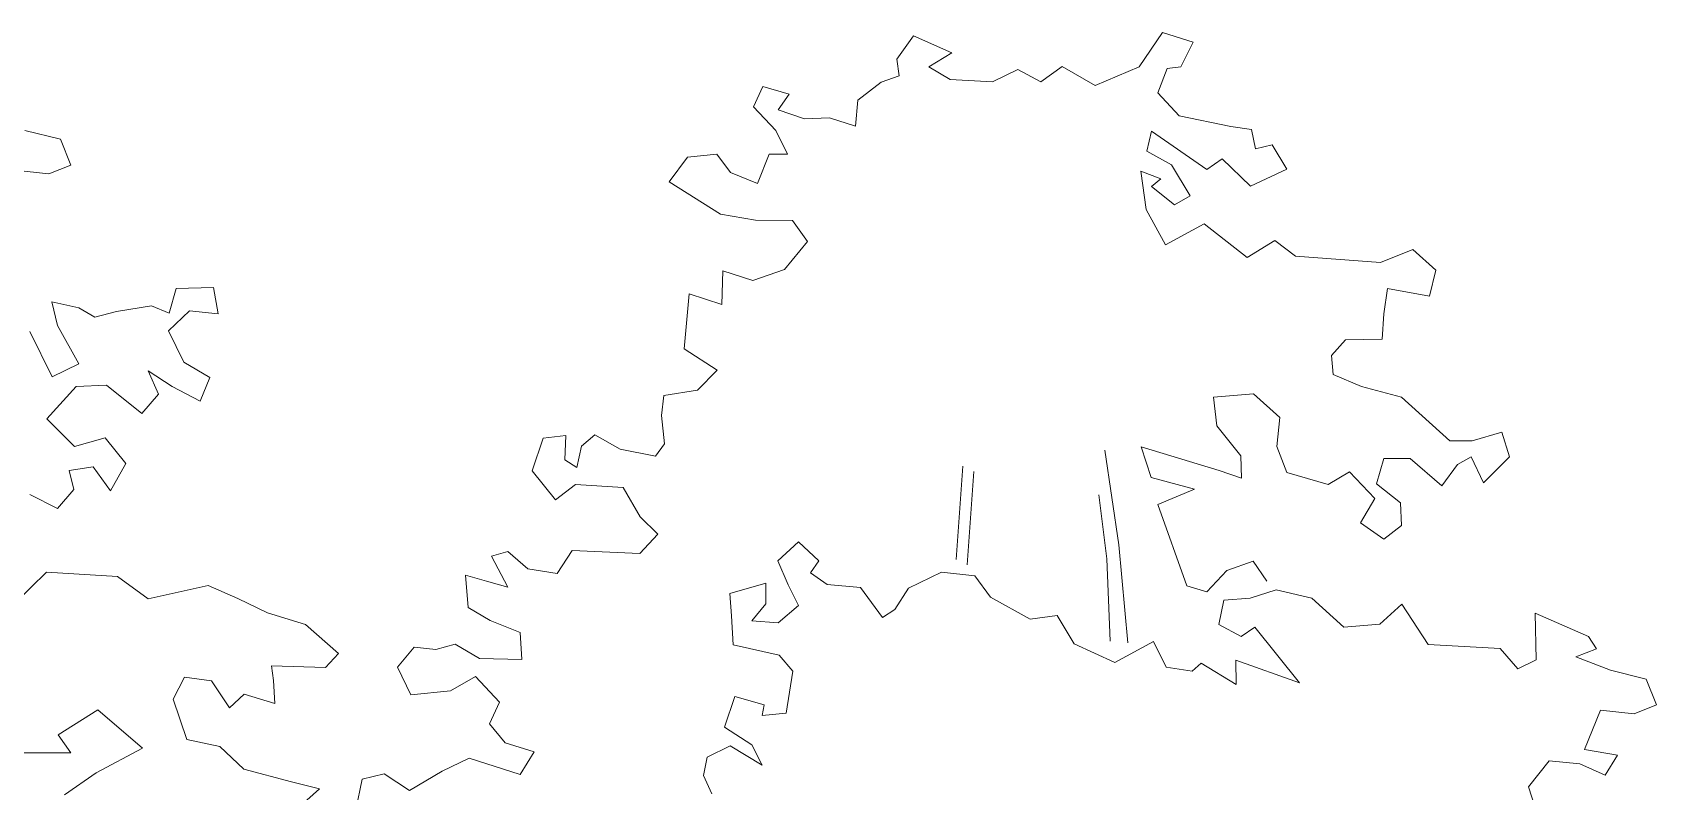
# Model space of a CAD drawing. Header units: millimetres. Extents: x -242231 to 419123, y -2399 to 525285.
# Drawn here: x -199719 to -196589, y 48320 to 49784 of the extents above; entities that cross this region are included whole.
import ezdxf

# ---------------------------------------------------------------- set-up
doc = ezdxf.new("R2010")
doc.units = ezdxf.units.MM

msp = doc.modelspace()

# ---------------------------------------------------------------- linework, layer by layer
at = {"color": 251, "linetype": 'Continuous', "lineweight": 15}
for p, q in [((-198053.328, 49732.451), (-198021.126, 49776.901)), ((-198021.126, 49776.901), (-197947.1, 49744.329)), ((-197585.852, 49717.68), (-197541.079, 49783.625)), ((-197541.079, 49783.625), (-197482.215, 49765.057)), ((-197947.1, 49744.329), (-197991.516, 49717.68)), ((-197482.215, 49765.057), (-197505.903, 49717.68)), ((-198048.836, 49699.975), (-198053.328, 49732.451)), ((-197991.516, 49717.68), (-197950.635, 49692.779)), ((-197868.681, 49688.506), (-197820.001, 49712.223)), ((-197820.001, 49712.223), (-197775.662, 49688.683)), ((-197775.662, 49688.683), (-197734.377, 49718.291)), ((-197734.377, 49718.291), (-197670.817, 49681.5)), ((-197670.817, 49681.5), (-197585.852, 49717.68)), ((-197532.088, 49714.246), (-197550.318, 49667.341)), ((-197505.903, 49717.68), (-197532.088, 49714.246)), ((-198329.258, 49640.382), (-198311.31, 49679.187)), ((-198311.31, 49679.187), (-198260.972, 49664.381)), ((-198128.478, 49653.314), (-198083.309, 49688.069)), ((-198083.309, 49688.069), (-198048.836, 49699.975)), ((-197950.635, 49692.779), (-197868.681, 49688.506)), ((-198260.972, 49664.381), (-198281.7, 49634.771)), ((-198132.812, 49603.105), (-198128.478, 49653.314)), ((-197550.318, 49667.341), (-197508.864, 49622.926)), ((-198286.353, 49594.693), (-198329.258, 49640.382)), ((-198281.7, 49634.771), (-198231.361, 49617.004)), ((-198231.361, 49617.004), (-198183.044, 49619.252)), ((-198183.044, 49619.252), (-198132.812, 49603.105)), ((-197508.864, 49622.926), (-197409.326, 49602.266)), ((-199733.742, 49594.922), (-199664.709, 49577.671)), ((-198263.933, 49548.899), (-198286.353, 49594.693)), ((-197562.163, 49593.315), (-197571.046, 49554.822)), ((-197455.565, 49519.289), (-197562.163, 49593.315)), ((-197409.326, 49602.266), (-197369.449, 49596.436)), ((-197369.449, 49596.436), (-197361.996, 49559.537)), ((-199664.709, 49577.671), (-199644.861, 49528.053)), ((-198456.401, 49542.978), (-198400.142, 49548.899)), ((-198400.142, 49548.899), (-198373.492, 49513.367)), ((-198321.594, 49492.747), (-198299.466, 49548.899)), ((-198299.466, 49548.899), (-198263.933, 49548.899)), ((-197571.046, 49554.822), (-197523.669, 49528.172)), ((-197361.996, 49559.537), (-197329.528, 49566.981)), ((-197329.528, 49566.981), (-197301.384, 49519.786)), ((-199687.811, 49510.848), (-199752.791, 49518.107)), ((-199644.861, 49528.053), (-199687.811, 49510.848)), ((-198491.935, 49495.601), (-198456.401, 49542.978)), ((-197544.396, 49501.522), (-197582.89, 49516.327)), ((-197582.89, 49516.327), (-197572.913, 49442.492)), ((-197523.669, 49528.172), (-197488.137, 49468.951)), ((-197425.954, 49540.016), (-197455.565, 49519.289)), ((-197371.683, 49487.559), (-197425.954, 49540.016)), ((-197301.384, 49519.786), (-197371.683, 49487.559)), ((-198393.092, 49433.552), (-198491.935, 49495.601)), ((-198373.492, 49513.367), (-198321.594, 49492.747)), ((-197562.163, 49486.717), (-197544.396, 49501.522)), ((-197517.747, 49451.185), (-197562.163, 49486.717)), ((-197488.137, 49468.951), (-197517.747, 49451.185)), ((-198325.889, 49421.867), (-198393.092, 49433.552)), ((-197572.913, 49442.492), (-197535.513, 49374.197)), ((-198254.279, 49421.264), (-198325.889, 49421.867)), ((-198225.409, 49380.716), (-198254.279, 49421.264)), ((-197535.513, 49374.197), (-197460.647, 49414.653)), ((-197460.647, 49414.653), (-197377.839, 49349.843)), ((-198269.856, 49326.82), (-198225.409, 49380.716)), ((-197377.839, 49349.843), (-197324.747, 49382.428)), ((-197324.747, 49382.428), (-197284.825, 49352.234)), ((-197120.91, 49339.996), (-197058.945, 49365.214)), ((-197058.945, 49365.214), (-197014.574, 49325.433)), ((-197284.825, 49352.234), (-197120.91, 49339.996)), ((-198390.546, 49259.329), (-198388.298, 49323.859)), ((-198388.298, 49323.859), (-198330.835, 49305.214)), ((-198330.835, 49305.214), (-198269.856, 49326.82)), ((-197014.574, 49325.433), (-197026.291, 49275.209)), ((-199455.491, 49242.566), (-199442.292, 49289.84)), ((-199442.292, 49289.84), (-199369.948, 49292.191)), ((-199369.948, 49292.191), (-199360.992, 49241.27)), ((-198462.732, 49173.555), (-198453.44, 49279.443)), ((-198453.44, 49279.443), (-198390.546, 49259.329)), ((-197107.526, 49289.821), (-197114.815, 49241.082)), ((-197026.291, 49275.209), (-197107.526, 49289.821)), ((-199671.014, 49218.533), (-199681.436, 49264.285)), ((-199681.436, 49264.285), (-199629.737, 49252.57)), ((-199629.737, 49252.57), (-199598.696, 49234.911)), ((-199598.696, 49234.911), (-199557.375, 49245.325)), ((-199557.375, 49245.325), (-199489.391, 49256.806)), ((-199489.391, 49256.806), (-199455.491, 49242.566)), ((-199416.617, 49246.882), (-199456.903, 49208.604)), ((-199360.992, 49241.27), (-199416.617, 49246.882)), ((-197114.815, 49241.082), (-197117.676, 49192.352)), ((-199724.251, 49207.187), (-199681.161, 49119.587)), ((-199629.532, 49144.786), (-199671.014, 49218.533)), ((-199456.903, 49208.604), (-199427.258, 49148.123)), ((-198399.164, 49132.333), (-198462.732, 49173.555)), ((-197188.545, 49190.741), (-197215.719, 49161)), ((-197117.676, 49192.352), (-197188.545, 49190.741)), ((-199681.161, 49119.587), (-199629.532, 49144.786)), ((-199427.258, 49148.123), (-199377.001, 49118.689)), ((-197215.719, 49161), (-197212.042, 49124.253)), ((-199449.697, 49101.335), (-199496.007, 49131.106)), ((-199496.007, 49131.106), (-199475.864, 49086.019)), ((-199377.001, 49118.689), (-199396.108, 49072.882)), ((-198437.48, 49093.871), (-198399.164, 49132.333)), ((-197212.042, 49124.253), (-197157.368, 49100.733)), ((-199634.938, 49101.335), (-199691.172, 49038.485)), ((-199576.3, 49103.546), (-199634.938, 49101.335)), ((-199508.277, 49049.044), (-199576.3, 49103.546)), ((-199475.864, 49086.019), (-199508.277, 49049.044)), ((-199396.108, 49072.882), (-199449.697, 49101.335)), ((-198506.783, 49045.014), (-198502.426, 49083.413)), ((-198502.426, 49083.413), (-198437.48, 49093.871)), ((-197365.528, 49087.049), (-197443.032, 49080.257)), ((-197443.032, 49080.257), (-197436.282, 49024.902)), ((-197315.24, 49041.373), (-197365.528, 49087.049)), ((-197157.368, 49100.733), (-197080.551, 49080.208)), ((-197080.551, 49080.208), (-196987.371, 48996.225)), ((-199691.172, 49038.485), (-199638.088, 48985.307)), ((-198500.773, 48990.396), (-198506.783, 49045.014)), ((-197436.282, 49024.902), (-197390.401, 48967.406)), ((-197321.039, 48985.255), (-197315.24, 49041.373)), ((-199638.088, 48985.307), (-199578.704, 49002.098)), ((-199578.704, 49002.098), (-199539.009, 48952.48)), ((-198756.108, 48938.233), (-198734.741, 49001.104)), ((-198734.741, 49001.104), (-198691.271, 49006.275)), ((-198691.271, 49006.275), (-198693.286, 48959.649)), ((-198669.598, 48944.844), (-198660.714, 48986.298)), ((-198660.714, 48986.298), (-198635.167, 49007.859)), ((-198635.167, 49007.859), (-198586.39, 48979.898)), ((-198518.445, 48966.739), (-198500.773, 48990.396)), ((-197431.69, 48939.273), (-197582.379, 48984.758)), ((-197582.379, 48984.758), (-197563.073, 48925.735)), ((-197301.75, 48935.091), (-197321.039, 48985.255)), ((-196987.371, 48996.225), (-196944.553, 48996.306)), ((-196944.553, 48996.306), (-196887.043, 49012.948)), ((-196887.043, 49012.948), (-196872.238, 48965.57)), ((-198693.286, 48959.649), (-198669.598, 48944.844)), ((-198586.39, 48979.898), (-198518.445, 48966.739)), ((-197625.064, 48795.854), (-197652.099, 48978.336)), ((-197390.401, 48967.406), (-197388.843, 48924.59)), ((-197114.286, 48962.024), (-197128.958, 48913.272)), ((-197064.084, 48962.119), (-197114.286, 48962.024)), ((-197002.524, 48909.311), (-197064.084, 48962.119)), ((-196945.971, 48965.298), (-196972.913, 48950.765)), ((-196922.575, 48915.233), (-196945.971, 48965.298)), ((-196872.238, 48965.57), (-196922.575, 48915.233)), ((-199601.859, 48945.864), (-199648.17, 48939.249)), ((-199648.17, 48939.249), (-199639.407, 48902.621)), ((-199568.78, 48899.554), (-199601.859, 48945.864)), ((-199539.009, 48952.48), (-199568.78, 48899.554)), ((-198711.052, 48882.661), (-198756.108, 48938.233)), ((-197938.726, 48767.431), (-197925.666, 48947.666)), ((-197917.83, 48756.983), (-197904.77, 48937.217)), ((-197563.073, 48925.735), (-197479.253, 48903.389)), ((-197388.843, 48924.59), (-197431.69, 48939.273)), ((-197221.642, 48912.272), (-197301.75, 48935.091)), ((-197180.68, 48936.797), (-197221.642, 48912.272)), ((-197131.857, 48885.213), (-197180.68, 48936.797)), ((-196972.913, 48950.765), (-197002.524, 48909.311)), ((-199671.082, 48865.648), (-199724.251, 48892.939)), ((-199639.407, 48902.621), (-199671.082, 48865.648)), ((-198672.559, 48912.272), (-198711.052, 48882.661)), ((-198580.766, 48906.349), (-198672.559, 48912.272)), ((-198547.755, 48850.039), (-198580.766, 48906.349)), ((-197648.719, 48768.819), (-197663.576, 48891.923)), ((-197479.253, 48903.389), (-197550.318, 48873.779)), ((-197128.958, 48913.272), (-197082.472, 48876.739)), ((-197550.318, 48873.779), (-197494.059, 48716.842)), ((-197159.821, 48837.911), (-197131.857, 48885.213)), ((-197082.472, 48876.739), (-197080.818, 48832.893)), ((-198513.731, 48816.144), (-198547.755, 48850.039)), ((-197114.729, 48806.99), (-197159.821, 48837.911)), ((-197080.818, 48832.893), (-197114.729, 48806.99)), ((-198548.194, 48779.023), (-198513.731, 48816.144)), ((-198282.699, 48764.856), (-198243.004, 48801.243)), ((-198243.004, 48801.243), (-198203.309, 48764.856)), ((-198834.051, 48774.193), (-198803.061, 48783.111)), ((-198802.845, 48713.881), (-198834.051, 48774.193)), ((-198803.061, 48783.111), (-198764.352, 48749.413)), ((-198708.091, 48740.53), (-198679.039, 48784.824)), ((-198679.039, 48784.824), (-198548.194, 48779.023)), ((-198262.851, 48718.546), (-198282.699, 48764.856)), ((-198203.309, 48764.856), (-198219.848, 48741.701)), ((-197641.961, 48609.993), (-197648.719, 48768.819)), ((-197608.168, 48606.613), (-197625.064, 48795.854)), ((-199692.258, 48743.058), (-199752.682, 48683.884)), ((-199554.927, 48734.461), (-199692.258, 48743.058)), ((-199495.786, 48691.754), (-199554.927, 48734.461)), ((-198879.634, 48675.181), (-198884.182, 48737.186)), ((-198884.182, 48737.186), (-198844.3, 48725.725)), ((-198764.352, 48749.413), (-198708.091, 48740.53)), ((-198219.848, 48741.701), (-198187.239, 48719.315)), ((-198030.718, 48712.23), (-197967.287, 48743.357)), ((-197967.287, 48743.357), (-197903.045, 48736.097)), ((-197903.045, 48736.097), (-197872.698, 48694.812)), ((-197455.565, 48704.998), (-197417.071, 48746.453)), ((-197417.071, 48746.453), (-197366.733, 48764.219)), ((-197366.733, 48764.219), (-197340.084, 48725.726)), ((-199380.667, 48717.073), (-199495.786, 48691.754)), ((-199323.036, 48692.082), (-199380.667, 48717.073)), ((-198844.3, 48725.725), (-198802.845, 48713.881)), ((-198375.319, 48702.007), (-198305.854, 48721.853)), ((-198305.854, 48721.853), (-198305.854, 48682.16)), ((-198243.004, 48678.851), (-198262.851, 48718.546)), ((-198187.239, 48719.315), (-198123.001, 48713.531)), ((-198123.001, 48713.531), (-198080.918, 48655.696)), ((-198057.215, 48670.838), (-198030.718, 48712.23)), ((-197494.059, 48716.842), (-197455.565, 48704.998)), ((-197372.161, 48692.811), (-197321.992, 48709.147)), ((-197321.992, 48709.147), (-197253.518, 48692.687)), ((-199266.139, 48664.875), (-199323.036, 48692.082)), ((-198836.768, 48650.162), (-198879.634, 48675.181)), ((-198372.012, 48659.004), (-198375.319, 48702.007)), ((-198305.854, 48682.16), (-198332.317, 48649.08)), ((-198281.595, 48645.311), (-198243.004, 48678.851)), ((-197872.698, 48694.812), (-197796.439, 48652.389)), ((-197432.572, 48642.465), (-197422.649, 48688.775)), ((-197422.649, 48688.775), (-197372.161, 48692.811)), ((-197253.518, 48692.687), (-197191.922, 48637.046)), ((-197122.538, 48643.084), (-197079.793, 48681.555)), ((-197079.793, 48681.555), (-197029.443, 48603.395)), ((-199193.009, 48642.128), (-199266.139, 48664.875)), ((-199129.413, 48586.142), (-199193.009, 48642.128)), ((-198779.14, 48626.647), (-198836.768, 48650.162)), ((-198368.703, 48602.77), (-198372.012, 48659.004)), ((-198332.317, 48649.08), (-198281.595, 48645.311)), ((-198080.918, 48655.696), (-198057.215, 48670.838)), ((-197796.439, 48652.389), (-197744.177, 48659.62)), ((-197744.177, 48659.62), (-197711.589, 48605.052)), ((-197389.57, 48619.309), (-197432.572, 48642.465)), ((-197191.922, 48637.046), (-197122.538, 48643.084)), ((-196822.849, 48664.324), (-196720.146, 48618.748)), ((-196821.202, 48574.261), (-196822.849, 48664.324)), ((-198776.088, 48574.976), (-198779.14, 48626.647)), ((-197633.266, 48569.026), (-197558.272, 48609.385)), ((-197558.272, 48609.385), (-197534.323, 48559.617)), ((-197363.196, 48636.72), (-197389.57, 48619.309)), ((-197277.102, 48529.996), (-197363.196, 48636.72)), ((-196720.146, 48618.748), (-196704.598, 48595.153)), ((-199154.463, 48559.518), (-199129.413, 48586.142)), ((-199015.253, 48559.756), (-198983.469, 48598.4)), ((-198983.469, 48598.4), (-198941.493, 48593.855)), ((-198941.493, 48593.855), (-198904.6, 48604.262)), ((-198904.6, 48604.262), (-198857.299, 48576.297)), ((-198280.002, 48583.301), (-198368.703, 48602.77)), ((-198253.365, 48552.345), (-198280.002, 48583.301)), ((-197711.589, 48605.052), (-197633.266, 48569.026)), ((-197029.443, 48603.395), (-196890.079, 48596.153)), ((-196890.079, 48596.153), (-196856.604, 48556.476)), ((-196704.598, 48595.153), (-196744.532, 48579.614)), ((-196744.532, 48579.614), (-196677.942, 48553.863)), ((-199254.817, 48534.227), (-199258.561, 48562.273)), ((-199258.561, 48562.273), (-199154.463, 48559.518)), ((-198990.052, 48506.65), (-199015.253, 48559.756)), ((-198857.299, 48576.297), (-198776.088, 48574.976)), ((-198266.499, 48471.112), (-198253.365, 48552.345)), ((-197534.323, 48559.617), (-197484.108, 48552.33)), ((-197484.108, 48552.33), (-197466.42, 48567.868)), ((-197466.42, 48567.868), (-197399.493, 48526.689)), ((-197399.493, 48526.689), (-197399.987, 48573.161)), ((-197399.987, 48573.161), (-197277.102, 48529.996)), ((-196856.604, 48556.476), (-196821.202, 48574.261)), ((-196677.942, 48553.863), (-196608.909, 48536.612)), ((-199448.17, 48498.423), (-199426.275, 48540.393)), ((-199426.275, 48540.393), (-199374.182, 48533.448)), ((-199374.182, 48533.448), (-199339.452, 48481.353)), ((-199251.78, 48489.937), (-199254.817, 48534.227)), ((-198865.027, 48542.139), (-198913.287, 48514.178)), ((-198818.751, 48492.21), (-198865.027, 48542.139)), ((-196608.909, 48536.612), (-196589.061, 48486.994)), ((-199421.445, 48420.219), (-199448.17, 48498.423)), ((-199339.452, 48481.353), (-199310.874, 48507.543)), ((-199310.874, 48507.543), (-199251.78, 48489.937)), ((-198913.287, 48514.178), (-198990.052, 48506.65)), ((-198838.378, 48450.347), (-198818.751, 48492.21)), ((-198385.243, 48443.991), (-198365.395, 48503.533)), ((-198365.395, 48503.533), (-198309.161, 48486.994)), ((-198309.161, 48486.994), (-198313.001, 48466.595)), ((-196589.061, 48486.994), (-196632.011, 48469.789)), ((-199592.977, 48477.881), (-199669.381, 48429.26)), ((-199507.05, 48403.815), (-199592.977, 48477.881)), ((-198313.001, 48466.595), (-198266.499, 48471.112)), ((-196696.991, 48477.048), (-196727.993, 48400.989)), ((-196632.011, 48469.789), (-196696.991, 48477.048)), ((-199669.381, 48429.26), (-199645.071, 48394.531)), ((-198808.266, 48413.975), (-198838.378, 48450.347)), ((-198332.826, 48410.45), (-198385.243, 48443.991)), ((-199645.071, 48394.531), (-199752.731, 48394.531)), ((-199596.45, 48356.329), (-199507.05, 48403.815)), ((-199357.93, 48407.051), (-199421.445, 48420.219)), ((-199311.669, 48363.275), (-199357.93, 48407.051)), ((-198752.125, 48396.364), (-198808.266, 48413.975)), ((-198779.157, 48352.631), (-198752.125, 48396.364)), ((-198418.418, 48386.663), (-198374.163, 48408.156)), ((-198374.163, 48408.156), (-198312.47, 48371.218)), ((-198312.47, 48371.218), (-198332.826, 48410.45)), ((-196727.993, 48400.989), (-196664.342, 48389.996)), ((-196664.342, 48389.996), (-196688.298, 48351.37)), ((-199219.748, 48338.656), (-199311.669, 48363.275)), ((-198992.653, 48322.082), (-198929.235, 48359.115)), ((-198929.235, 48359.115), (-198877.605, 48384.314)), ((-198877.605, 48384.314), (-198779.157, 48352.631)), ((-198425.733, 48351.212), (-198418.418, 48386.663)), ((-196795.73, 48379.411), (-196835.501, 48329.135)), ((-196736.659, 48373.617), (-196795.73, 48379.411)), ((-196688.298, 48351.37), (-196736.659, 48373.617)), ((-199657.482, 48313.463), (-199596.45, 48356.329)), ((-199165.807, 48325.072), (-199219.748, 48338.656)), ((-199095.989, 48284.527), (-199083.5, 48344.056)), ((-199083.5, 48344.056), (-199041.44, 48354.472)), ((-199041.44, 48354.472), (-198992.653, 48322.082)), ((-198409.424, 48315.808), (-198425.733, 48351.212)), ((-196835.501, 48329.135), (-196823.618, 48291.506)), ((-199214.472, 48281.821), (-199165.807, 48325.072))]:
    msp.add_line(p, q, dxfattribs=at)

doc.saveas('drawing.dxf')
